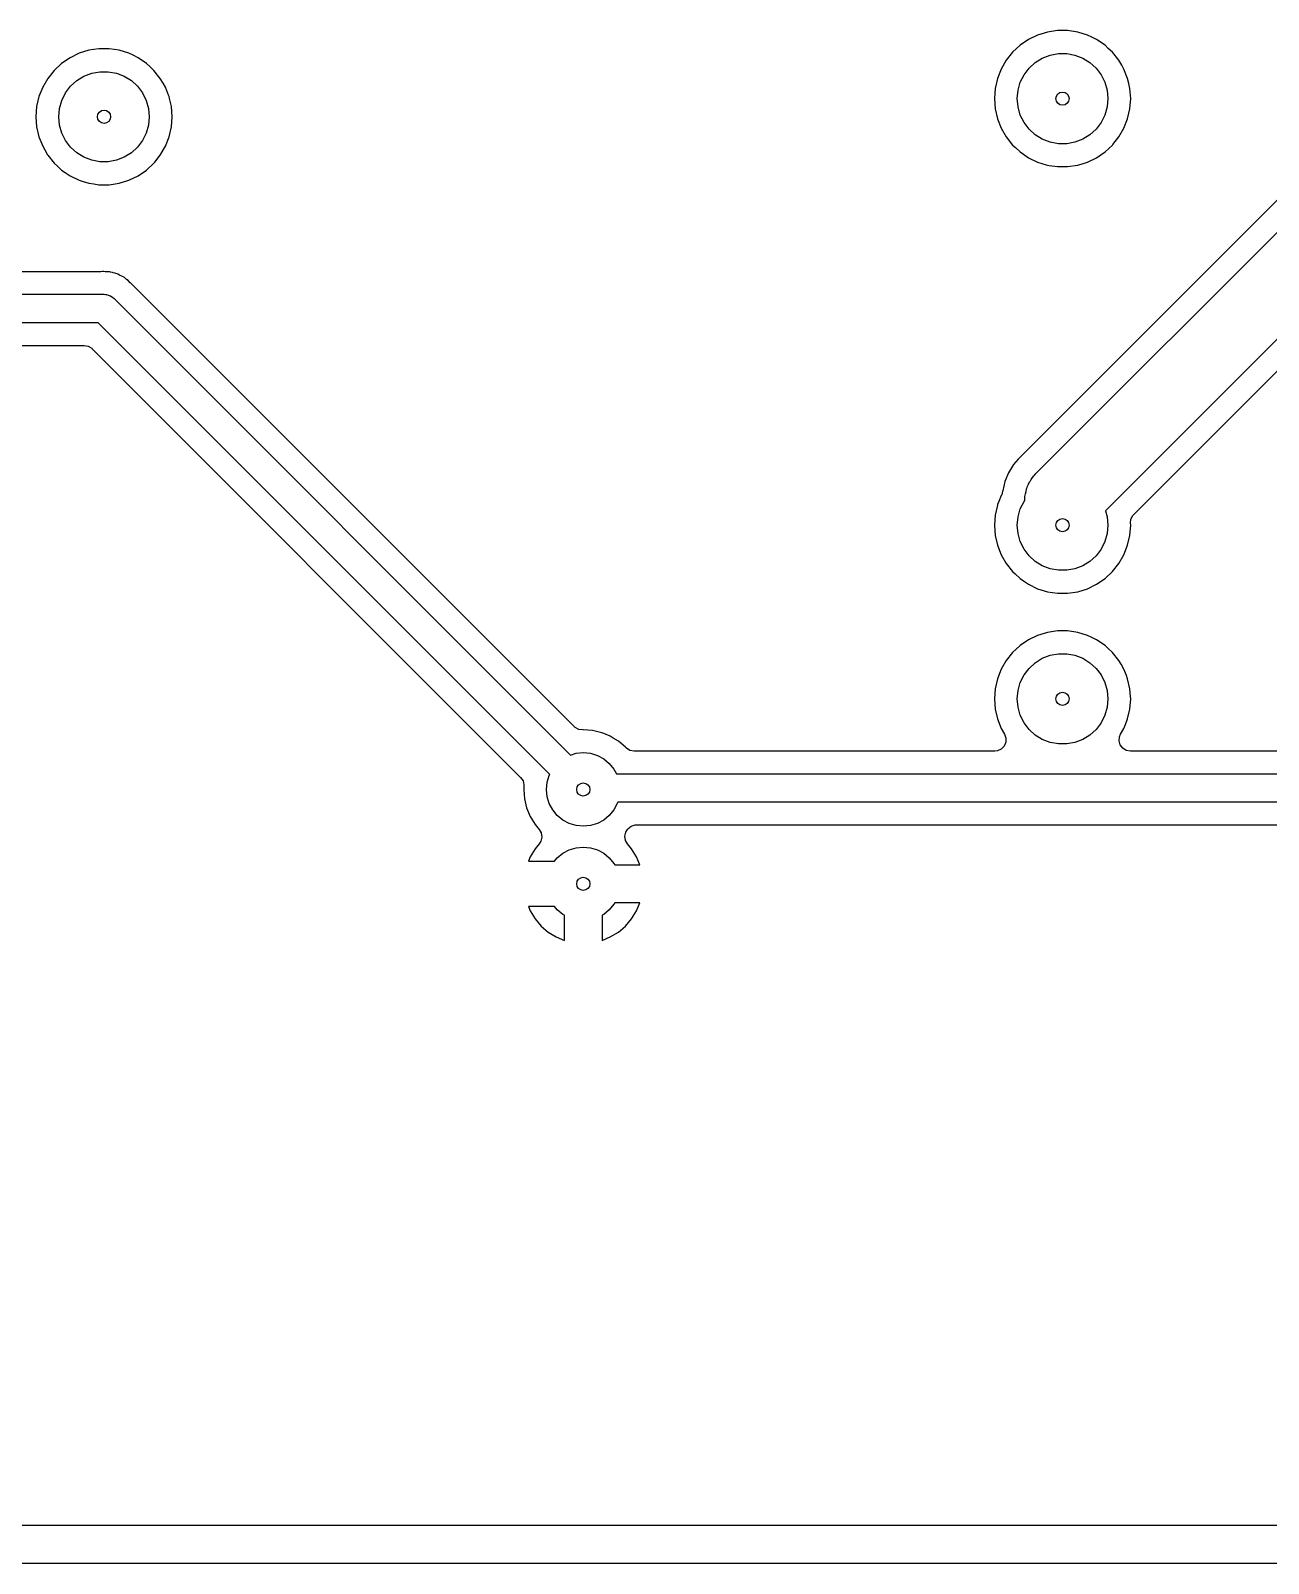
# Model space of a CAD drawing. Extents: x 0.79 to 9.84, y -6.5 to -0.79.
# Drawn here: x 5.261 to 6.552, y -6.496 to -4.898 of the extents above; entities that cross this region are included whole.
import ezdxf

# ---------------------------------------------------------------- set-up
doc = ezdxf.new("R2010")
doc.units = 0
doc.header["$MEASUREMENT"] = 0
doc.layers.add('BLACK', color=7, linetype='CONTINUOUS')

msp = doc.modelspace()

# ---------------------------------------------------------------- linework, layer by layer
at = {"layer": 'BLACK', "linetype": 'CONTINUOUS'}
for p, q in [((6.3019, -4.9069), (6.2931, -4.9129)), ((6.3114, -4.9023), (6.3019, -4.9069)), ((6.3019, -4.9069), (6.3019, -4.9069)), ((6.3216, -4.8992), (6.3114, -4.9023)), ((6.3114, -4.9023), (6.3114, -4.9023)), ((6.3321, -4.8976), (6.3216, -4.8992)), ((6.3216, -4.8992), (6.3216, -4.8992)), ((6.3427, -4.8976), (6.3321, -4.8976)), ((6.3321, -4.8976), (6.3321, -4.8976)), ((6.3532, -4.8992), (6.3427, -4.8976)), ((6.3427, -4.8976), (6.3427, -4.8976)), ((6.3634, -4.9023), (6.3532, -4.8992)), ((6.3532, -4.8992), (6.3532, -4.8992)), ((6.3678, -4.9044), (6.3634, -4.9023)), ((6.3634, -4.9023), (6.3634, -4.9023)), ((6.3634, -4.9023), (6.3634, -4.9023)), ((6.3634, -4.9023), (6.3634, -4.9023)), ((6.3729, -4.9069), (6.3678, -4.9044)), ((6.3817, -4.9129), (6.3729, -4.9069)), ((5.3114, -4.9212), (5.3019, -4.9258)), ((5.3216, -4.9181), (5.3114, -4.9212)), ((5.3114, -4.9212), (5.3114, -4.9212)), ((5.3321, -4.9165), (5.3216, -4.9181)), ((5.3216, -4.9181), (5.3216, -4.9181)), ((5.3427, -4.9165), (5.3321, -4.9165)), ((5.3321, -4.9165), (5.3321, -4.9165)), ((5.3532, -4.9181), (5.3427, -4.9165)), ((5.3427, -4.9165), (5.3427, -4.9165)), ((5.3634, -4.9212), (5.3532, -4.9181)), ((5.3532, -4.9181), (5.3532, -4.9181)), ((5.3678, -4.9233), (5.3634, -4.9212)), ((5.3634, -4.9212), (5.3634, -4.9212)), ((5.3634, -4.9212), (5.3634, -4.9212)), ((5.3634, -4.9212), (5.3634, -4.9212)), ((6.2853, -4.9202), (6.2787, -4.9285)), ((6.2931, -4.9129), (6.2853, -4.9202)), ((6.2931, -4.9129), (6.2931, -4.9129)), ((6.3163, -4.9262), (6.3245, -4.9231)), ((6.3245, -4.9231), (6.333, -4.9215)), ((6.333, -4.9215), (6.3418, -4.9215)), ((6.3418, -4.9215), (6.3503, -4.9231)), ((6.3503, -4.9231), (6.3585, -4.9262)), ((6.3851, -4.9161), (6.3817, -4.9129)), ((6.3817, -4.9129), (6.3817, -4.9129)), ((6.3895, -4.9202), (6.3851, -4.9161)), ((6.3961, -4.9285), (6.3895, -4.9202)), ((5.2853, -4.9391), (5.2787, -4.9474)), ((5.2931, -4.9318), (5.2853, -4.9391)), ((5.3019, -4.9258), (5.2931, -4.9318)), ((5.2931, -4.9318), (5.2931, -4.9318)), ((5.3019, -4.9258), (5.3019, -4.9258)), ((5.3729, -4.9258), (5.3678, -4.9233)), ((5.3817, -4.9318), (5.3729, -4.9258)), ((5.3851, -4.935), (5.3817, -4.9318)), ((5.3817, -4.9318), (5.3817, -4.9318)), ((5.3895, -4.9391), (5.3851, -4.935)), ((5.3961, -4.9474), (5.3895, -4.9391)), ((6.2734, -4.9377), (6.2695, -4.9476)), ((6.2787, -4.9285), (6.2734, -4.9377)), ((6.2734, -4.9377), (6.2734, -4.9377)), ((6.2972, -4.9436), (6.3025, -4.9367)), ((6.3025, -4.9367), (6.3089, -4.9308)), ((6.3089, -4.9308), (6.3163, -4.9262)), ((6.3585, -4.9262), (6.3659, -4.9308)), ((6.3659, -4.9308), (6.3723, -4.9367)), ((6.3723, -4.9367), (6.3776, -4.9436)), ((6.3991, -4.9336), (6.3961, -4.9285)), ((6.3961, -4.9285), (6.3961, -4.9285)), ((6.3961, -4.9285), (6.3961, -4.9285)), ((6.4014, -4.9377), (6.3991, -4.9336)), ((6.4053, -4.9476), (6.4014, -4.9377)), ((6.4014, -4.9377), (6.4014, -4.9377)), ((5.2787, -4.9474), (5.2734, -4.9566)), ((5.3025, -4.9556), (5.3089, -4.9497)), ((5.3089, -4.9497), (5.3163, -4.9451)), ((5.3163, -4.9451), (5.3245, -4.942)), ((5.3245, -4.942), (5.333, -4.9404)), ((5.333, -4.9404), (5.3418, -4.9404)), ((5.3418, -4.9404), (5.3503, -4.942)), ((5.3503, -4.942), (5.3585, -4.9451)), ((5.3585, -4.9451), (5.3659, -4.9497)), ((5.3659, -4.9497), (5.3723, -4.9556)), ((5.3991, -4.9525), (5.3961, -4.9474)), ((5.3961, -4.9474), (5.3961, -4.9474)), ((5.3961, -4.9474), (5.3961, -4.9474)), ((5.4014, -4.9566), (5.3991, -4.9525)), ((6.2695, -4.9476), (6.2671, -4.9579)), ((6.291, -4.9598), (6.2933, -4.9514)), ((6.2933, -4.9514), (6.2972, -4.9436)), ((6.3776, -4.9436), (6.3815, -4.9514)), ((6.3815, -4.9514), (6.3838, -4.9598)), ((6.4065, -4.9527), (6.4053, -4.9476)), ((6.4077, -4.9579), (6.4065, -4.9527)), ((5.2695, -4.9664), (5.2671, -4.9768)), ((5.2734, -4.9566), (5.2695, -4.9664)), ((5.2734, -4.9566), (5.2734, -4.9566)), ((5.291, -4.9787), (5.2933, -4.9703)), ((5.2933, -4.9703), (5.2972, -4.9625)), ((5.2972, -4.9625), (5.3025, -4.9556)), ((5.3723, -4.9556), (5.3776, -4.9625)), ((5.3776, -4.9625), (5.3815, -4.9703)), ((5.3815, -4.9703), (5.3838, -4.9787)), ((5.4047, -4.9649), (5.4014, -4.9566)), ((5.4014, -4.9566), (5.4014, -4.9566)), ((5.4053, -4.9664), (5.4047, -4.9649)), ((5.4058, -4.9685), (5.4053, -4.9664)), ((5.4077, -4.9768), (5.4058, -4.9685)), ((6.2671, -4.9579), (6.2663, -4.9685)), ((6.2663, -4.9685), (6.2671, -4.9791)), ((6.2902, -4.9685), (6.291, -4.9598)), ((6.291, -4.9772), (6.2902, -4.9685)), ((6.3838, -4.9598), (6.3846, -4.9685)), ((6.3846, -4.9685), (6.3838, -4.9772)), ((6.4085, -4.9685), (6.4077, -4.9579)), ((6.4077, -4.9791), (6.4085, -4.9685)), ((5.2671, -4.9768), (5.2663, -4.9874)), ((5.2902, -4.9874), (5.291, -4.9787)), ((5.3838, -4.9787), (5.3846, -4.9874)), ((5.4085, -4.9874), (5.4077, -4.9768)), ((6.2671, -4.9791), (6.2695, -4.9895)), ((6.2933, -4.9856), (6.291, -4.9772)), ((6.2972, -4.9934), (6.2933, -4.9856)), ((6.3815, -4.9856), (6.3776, -4.9934)), ((6.3838, -4.9772), (6.3815, -4.9856)), ((6.4053, -4.9895), (6.4077, -4.9791)), ((5.2663, -4.9874), (5.2671, -4.998)), ((5.2671, -4.998), (5.2695, -5.0084)), ((5.291, -4.9961), (5.2902, -4.9874)), ((5.2933, -5.0045), (5.291, -4.9961)), ((5.3838, -4.9961), (5.3815, -5.0045)), ((5.3846, -4.9874), (5.3838, -4.9961)), ((5.4053, -5.0084), (5.4077, -4.998)), ((5.4077, -4.998), (5.4085, -4.9874)), ((6.2695, -4.9895), (6.2734, -4.9993)), ((6.2734, -4.9993), (6.2734, -4.9993)), ((6.2734, -4.9993), (6.2787, -5.0085)), ((6.6408, -4.9949), (6.2949, -5.3408)), ((6.3025, -5.0003), (6.2972, -4.9934)), ((6.3089, -5.0062), (6.3025, -5.0003)), ((6.3723, -5.0003), (6.3659, -5.0062)), ((6.3776, -4.9934), (6.3723, -5.0003)), ((6.3961, -5.0085), (6.4014, -4.9993)), ((6.4014, -4.9993), (6.4053, -4.9895)), ((5.2695, -5.0084), (5.2734, -5.0182)), ((5.2734, -5.0182), (5.2734, -5.0182)), ((5.2734, -5.0182), (5.2777, -5.0258)), ((5.2972, -5.0123), (5.2933, -5.0045)), ((5.3025, -5.0192), (5.2972, -5.0123)), ((5.3776, -5.0123), (5.3723, -5.0192)), ((5.3815, -5.0045), (5.3776, -5.0123)), ((5.3961, -5.0274), (5.4014, -5.0182)), ((5.4014, -5.0182), (5.4053, -5.0084)), ((6.2787, -5.0085), (6.2853, -5.0169)), ((6.2853, -5.0169), (6.2883, -5.0196)), ((6.3163, -5.0108), (6.3089, -5.0062)), ((6.3096, -5.3596), (6.6596, -5.0096)), ((6.3245, -5.0139), (6.3163, -5.0108)), ((6.333, -5.0155), (6.3245, -5.0139)), ((6.3418, -5.0155), (6.333, -5.0155)), ((6.3503, -5.0139), (6.3418, -5.0155)), ((6.3585, -5.0108), (6.3503, -5.0139)), ((6.3659, -5.0062), (6.3585, -5.0108)), ((6.3817, -5.0241), (6.3895, -5.0169)), ((6.3895, -5.0169), (6.3898, -5.0165)), ((6.3898, -5.0165), (6.3961, -5.0085)), ((6.3961, -5.0085), (6.3961, -5.0085)), ((6.3961, -5.0085), (6.3961, -5.0085)), ((5.2777, -5.0258), (5.2782, -5.0267)), ((5.2782, -5.0267), (5.2787, -5.0274)), ((5.2787, -5.0274), (5.2853, -5.0358)), ((5.3089, -5.0251), (5.3025, -5.0192)), ((5.3163, -5.0297), (5.3089, -5.0251)), ((5.3245, -5.0328), (5.3163, -5.0297)), ((5.333, -5.0344), (5.3245, -5.0328)), ((5.3418, -5.0344), (5.333, -5.0344)), ((5.3503, -5.0328), (5.3418, -5.0344)), ((5.3585, -5.0297), (5.3503, -5.0328)), ((5.3659, -5.0251), (5.3585, -5.0297)), ((5.3723, -5.0192), (5.3659, -5.0251)), ((5.3895, -5.0358), (5.3904, -5.0347)), ((5.3904, -5.0347), (5.3961, -5.0274)), ((5.3961, -5.0274), (5.3961, -5.0274)), ((5.3961, -5.0274), (5.3961, -5.0274)), ((6.2883, -5.0196), (6.2931, -5.0241)), ((6.2931, -5.0241), (6.2968, -5.0266)), ((6.2968, -5.0266), (6.3019, -5.0301)), ((6.3019, -5.0301), (6.3019, -5.0301)), ((6.3019, -5.0301), (6.3019, -5.0301)), ((6.3019, -5.0301), (6.3114, -5.0347)), ((6.3114, -5.0347), (6.3114, -5.0347)), ((6.3114, -5.0347), (6.3114, -5.0347)), ((6.3114, -5.0347), (6.3203, -5.0374)), ((6.3532, -5.0378), (6.3634, -5.0347)), ((6.3634, -5.0347), (6.3729, -5.0301)), ((6.3729, -5.0301), (6.3817, -5.0241)), ((5.2853, -5.0358), (5.2887, -5.039)), ((5.2887, -5.039), (5.2931, -5.043)), ((5.2931, -5.043), (5.2967, -5.0454)), ((5.2967, -5.0454), (5.3019, -5.049)), ((5.3019, -5.049), (5.3019, -5.049)), ((5.3019, -5.049), (5.3019, -5.049)), ((5.3019, -5.049), (5.3114, -5.0536)), ((5.3634, -5.0536), (5.3729, -5.049)), ((5.3729, -5.049), (5.3817, -5.043)), ((5.3817, -5.043), (5.3895, -5.0358)), ((6.3203, -5.0374), (6.3216, -5.0378)), ((6.3216, -5.0378), (6.3216, -5.0378)), ((6.3216, -5.0378), (6.3216, -5.0378)), ((6.3216, -5.0378), (6.3236, -5.0381)), ((6.3236, -5.0381), (6.3321, -5.0394)), ((6.3321, -5.0394), (6.3321, -5.0394)), ((6.3321, -5.0394), (6.3321, -5.0394)), ((6.3321, -5.0394), (6.3427, -5.0394)), ((6.3427, -5.0394), (6.3532, -5.0378)), ((6.3427, -5.0394), (6.3427, -5.0394)), ((5.3114, -5.0536), (5.3114, -5.0536)), ((5.3114, -5.0536), (5.3114, -5.0536)), ((5.3114, -5.0536), (5.3155, -5.0548)), ((5.3155, -5.0548), (5.3216, -5.0567)), ((5.3216, -5.0567), (5.3216, -5.0567)), ((5.3216, -5.0567), (5.3216, -5.0567)), ((5.3216, -5.0567), (5.3268, -5.0575)), ((5.3268, -5.0575), (5.3321, -5.0583)), ((5.3321, -5.0583), (5.3321, -5.0583)), ((5.3321, -5.0583), (5.3321, -5.0583)), ((5.3321, -5.0583), (5.3427, -5.0583)), ((5.3427, -5.0583), (5.3532, -5.0567)), ((5.3427, -5.0583), (5.3427, -5.0583)), ((5.3532, -5.0567), (5.3634, -5.0536)), ((6.7037, -5.0768), (6.3821, -5.3984)), ((6.4117, -5.4022), (6.7101, -5.1039)), ((5.3342, -5.149), (4.7534, -5.149)), ((5.3357, -5.1489), (5.3342, -5.149)), ((5.3361, -5.1489), (5.3357, -5.1489)), ((5.3364, -5.1488), (5.3361, -5.1489)), ((5.3372, -5.1489), (5.3364, -5.1488)), ((5.3364, -5.1488), (5.3364, -5.1488)), ((5.3384, -5.149), (5.3372, -5.1489)), ((5.3393, -5.149), (5.3384, -5.149)), ((5.3413, -5.149), (5.3393, -5.149)), ((5.342, -5.1491), (5.3413, -5.149)), ((5.3413, -5.149), (5.3413, -5.149)), ((5.3435, -5.1493), (5.342, -5.1491)), ((5.3442, -5.1494), (5.3435, -5.1493)), ((5.3461, -5.15), (5.3442, -5.1494)), ((5.3442, -5.1494), (5.3442, -5.1494)), ((5.347, -5.1502), (5.3461, -5.15)), ((5.349, -5.1506), (5.347, -5.1502)), ((5.3496, -5.1509), (5.349, -5.1506)), ((5.349, -5.1506), (5.349, -5.1506)), ((5.349, -5.1506), (5.349, -5.1506)), ((5.351, -5.1514), (5.3496, -5.1509)), ((5.3517, -5.1516), (5.351, -5.1514)), ((5.3535, -5.1525), (5.3517, -5.1516)), ((5.3517, -5.1516), (5.3517, -5.1516)), ((5.3543, -5.1529), (5.3535, -5.1525)), ((5.3561, -5.1536), (5.3543, -5.1529)), ((5.3567, -5.1541), (5.3561, -5.1536)), ((5.3561, -5.1536), (5.3561, -5.1536)), ((5.358, -5.1548), (5.3567, -5.1541)), ((5.3586, -5.1552), (5.358, -5.1548)), ((5.3602, -5.1564), (5.3586, -5.1552)), ((5.3586, -5.1552), (5.3586, -5.1552)), ((5.3609, -5.157), (5.3602, -5.1564)), ((5.3625, -5.1581), (5.3609, -5.157)), ((5.3648, -5.1605), (5.3625, -5.1581)), ((5.365, -5.1607), (5.3648, -5.1605)), ((5.5982, -5.3939), (5.365, -5.1607)), ((4.4935, -5.1726), (5.3374, -5.1726)), ((5.3374, -5.1726), (5.3389, -5.1728)), ((5.3389, -5.1728), (5.3392, -5.1728)), ((5.3392, -5.1728), (5.3394, -5.1728)), ((5.3394, -5.1728), (5.3398, -5.1728)), ((5.3398, -5.1728), (5.3418, -5.1735)), ((5.3418, -5.1735), (5.3439, -5.1741)), ((5.3439, -5.1741), (5.3441, -5.1743)), ((5.3441, -5.1743), (5.3444, -5.1744)), ((5.3444, -5.1744), (5.3461, -5.1757)), ((5.3461, -5.1757), (5.3478, -5.177)), ((5.3478, -5.177), (5.824, -5.6531)), ((5.3313, -5.2022), (4.4874, -5.2022)), ((5.8024, -5.6733), (5.3313, -5.2022)), ((4.4906, -5.2258), (5.3166, -5.2258)), ((5.3166, -5.2258), (5.3209, -5.2266)), ((5.3209, -5.2266), (5.3245, -5.2289)), ((5.3245, -5.2289), (5.3249, -5.2293)), ((5.3249, -5.2293), (5.772, -5.6764)), ((6.2863, -5.3502), (6.2811, -5.3587)), ((6.2911, -5.3446), (6.2863, -5.3502)), ((6.2927, -5.3427), (6.2911, -5.3446)), ((6.2911, -5.3446), (6.2911, -5.3446)), ((6.2942, -5.3414), (6.2927, -5.3427)), ((6.2927, -5.3427), (6.2927, -5.3427)), ((6.2949, -5.3408), (6.2942, -5.3414)), ((6.2773, -5.3679), (6.275, -5.3775)), ((6.2811, -5.3587), (6.2773, -5.3679)), ((6.2811, -5.3587), (6.2811, -5.3587)), ((6.3008, -5.3728), (6.302, -5.3706)), ((6.302, -5.3706), (6.303, -5.3683)), ((6.303, -5.3683), (6.3038, -5.3671)), ((6.3038, -5.3671), (6.3045, -5.3657)), ((6.3045, -5.3657), (6.3061, -5.3638)), ((6.3061, -5.3638), (6.3075, -5.3618)), ((6.3075, -5.3618), (6.3086, -5.3607)), ((6.3086, -5.3607), (6.3096, -5.3596)), ((6.2734, -5.3825), (6.271, -5.3885)), ((6.2739, -5.3816), (6.2734, -5.3824)), ((6.2734, -5.3824), (6.2734, -5.3825)), ((6.2748, -5.378), (6.2739, -5.3816)), ((6.2749, -5.378), (6.2748, -5.378)), ((6.275, -5.3775), (6.2749, -5.378)), ((6.298, -5.3874), (6.2982, -5.3834)), ((6.2982, -5.3834), (6.2985, -5.382)), ((6.2985, -5.382), (6.2986, -5.3805)), ((6.2986, -5.3805), (6.2993, -5.3781)), ((6.2993, -5.3781), (6.2998, -5.3756)), ((6.2998, -5.3756), (6.3004, -5.3742)), ((6.3004, -5.3742), (6.3008, -5.3728)), ((5.8277, -5.6234), (5.5982, -5.3939)), ((6.2695, -5.3924), (6.2671, -5.4028)), ((6.2697, -5.3918), (6.2695, -5.3924)), ((6.271, -5.3885), (6.2697, -5.3918)), ((6.291, -5.4047), (6.2933, -5.3963)), ((6.2933, -5.3963), (6.2972, -5.3885)), ((6.2972, -5.3885), (6.298, -5.3875)), ((6.298, -5.3875), (6.298, -5.3874)), ((6.3821, -5.3984), (6.3838, -5.4047)), ((6.4108, -5.4032), (6.4117, -5.4022)), ((6.2671, -5.4028), (6.2663, -5.4134)), ((6.2663, -5.4134), (6.2671, -5.424)), ((6.2902, -5.4134), (6.291, -5.4047)), ((6.291, -5.4221), (6.2902, -5.4134)), ((6.3838, -5.4047), (6.3846, -5.4134)), ((6.3846, -5.4134), (6.3838, -5.4221)), ((6.4077, -5.424), (6.4085, -5.4134)), ((6.4083, -5.4114), (6.4088, -5.4071)), ((6.4085, -5.4134), (6.4083, -5.4114)), ((6.4088, -5.4071), (6.4108, -5.4032)), ((6.2671, -5.424), (6.2695, -5.4343)), ((6.2695, -5.4343), (6.2734, -5.4442)), ((6.2933, -5.4305), (6.291, -5.4221)), ((6.2972, -5.4383), (6.2933, -5.4305)), ((6.3815, -5.4305), (6.3776, -5.4383)), ((6.3838, -5.4221), (6.3815, -5.4305)), ((6.4014, -5.4442), (6.4053, -5.4343)), ((6.4053, -5.4343), (6.4077, -5.424)), ((6.2734, -5.4442), (6.2734, -5.4442)), ((6.2734, -5.4442), (6.2787, -5.4534)), ((6.3025, -5.4452), (6.2972, -5.4383)), ((6.3089, -5.4511), (6.3025, -5.4452)), ((6.3723, -5.4452), (6.3659, -5.4511)), ((6.3776, -5.4383), (6.3723, -5.4452)), ((6.3961, -5.4534), (6.4014, -5.4442)), ((6.2787, -5.4534), (6.2853, -5.4617)), ((6.2853, -5.4617), (6.2879, -5.4641)), ((6.2879, -5.4641), (6.2931, -5.469)), ((6.3163, -5.4557), (6.3089, -5.4511)), ((6.3245, -5.4588), (6.3163, -5.4557)), ((6.333, -5.4604), (6.3245, -5.4588)), ((6.3418, -5.4604), (6.333, -5.4604)), ((6.3503, -5.4588), (6.3418, -5.4604)), ((6.3585, -5.4557), (6.3503, -5.4588)), ((6.3659, -5.4511), (6.3585, -5.4557)), ((6.3817, -5.469), (6.3895, -5.4617)), ((6.3895, -5.4617), (6.3961, -5.4534)), ((6.2931, -5.469), (6.2968, -5.4715)), ((6.2968, -5.4715), (6.3019, -5.4749)), ((6.3019, -5.4749), (6.3019, -5.4749)), ((6.3019, -5.4749), (6.3019, -5.4749)), ((6.3019, -5.4749), (6.3114, -5.4796)), ((6.3114, -5.4796), (6.3216, -5.4827)), ((6.3532, -5.4827), (6.3634, -5.4796)), ((6.3634, -5.4796), (6.3729, -5.4749)), ((6.3729, -5.4749), (6.3817, -5.469)), ((6.3216, -5.4827), (6.3216, -5.4827)), ((6.3216, -5.4827), (6.3216, -5.4827)), ((6.3216, -5.4827), (6.3268, -5.4835)), ((6.3268, -5.4835), (6.3321, -5.4843)), ((6.3321, -5.4843), (6.3321, -5.4843)), ((6.3321, -5.4843), (6.3321, -5.4843)), ((6.3321, -5.4843), (6.3427, -5.4843)), ((6.3427, -5.4843), (6.3532, -5.4827)), ((6.3427, -5.4843), (6.3427, -5.4843)), ((6.3114, -5.5283), (6.3019, -5.5329)), ((6.3216, -5.5252), (6.3114, -5.5283)), ((6.3114, -5.5283), (6.3114, -5.5283)), ((6.3321, -5.5236), (6.3216, -5.5252)), ((6.3216, -5.5252), (6.3216, -5.5252)), ((6.3427, -5.5236), (6.3321, -5.5236)), ((6.3321, -5.5236), (6.3321, -5.5236)), ((6.3532, -5.5252), (6.3427, -5.5236)), ((6.3427, -5.5236), (6.3427, -5.5236)), ((6.3634, -5.5283), (6.3532, -5.5252)), ((6.3532, -5.5252), (6.3532, -5.5252)), ((6.3678, -5.5304), (6.3634, -5.5283)), ((6.3634, -5.5283), (6.3634, -5.5283)), ((6.3634, -5.5283), (6.3634, -5.5283)), ((6.3634, -5.5283), (6.3634, -5.5283)), ((6.3729, -5.5329), (6.3678, -5.5304)), ((6.2853, -5.5461), (6.2787, -5.5544)), ((6.2931, -5.5389), (6.2853, -5.5461)), ((6.3019, -5.5329), (6.2931, -5.5389)), ((6.2931, -5.5389), (6.2931, -5.5389)), ((6.3019, -5.5329), (6.3019, -5.5329)), ((6.3817, -5.5389), (6.3729, -5.5329)), ((6.3851, -5.542), (6.3817, -5.5389)), ((6.3817, -5.5389), (6.3817, -5.5389)), ((6.3895, -5.5461), (6.3851, -5.542)), ((6.3961, -5.5544), (6.3895, -5.5461)), ((6.2787, -5.5544), (6.2734, -5.5636)), ((6.3025, -5.5627), (6.3089, -5.5568)), ((6.3089, -5.5568), (6.3163, -5.5522)), ((6.3163, -5.5522), (6.3245, -5.549)), ((6.3245, -5.549), (6.333, -5.5474)), ((6.333, -5.5474), (6.3418, -5.5474)), ((6.3418, -5.5474), (6.3503, -5.549)), ((6.3503, -5.549), (6.3585, -5.5522)), ((6.3585, -5.5522), (6.3659, -5.5568)), ((6.3659, -5.5568), (6.3723, -5.5627)), ((6.3984, -5.5583), (6.3961, -5.5544)), ((6.3961, -5.5544), (6.3961, -5.5544)), ((6.3961, -5.5544), (6.3961, -5.5544)), ((6.4014, -5.5636), (6.3984, -5.5583)), ((6.2695, -5.5735), (6.2671, -5.5839)), ((6.2734, -5.5636), (6.2695, -5.5735)), ((6.2734, -5.5636), (6.2734, -5.5636)), ((6.291, -5.5858), (6.2933, -5.5774)), ((6.2933, -5.5774), (6.2972, -5.5696)), ((6.2972, -5.5696), (6.3025, -5.5627)), ((6.3723, -5.5627), (6.3776, -5.5696)), ((6.3776, -5.5696), (6.3815, -5.5774)), ((6.3815, -5.5774), (6.3838, -5.5858)), ((6.404, -5.5701), (6.4014, -5.5636)), ((6.4014, -5.5636), (6.4014, -5.5636)), ((6.4053, -5.5735), (6.404, -5.5701)), ((6.4077, -5.5839), (6.4053, -5.5735)), ((6.2671, -5.5839), (6.2663, -5.5945)), ((6.2663, -5.5945), (6.2671, -5.6051)), ((6.2902, -5.5945), (6.291, -5.5858)), ((6.291, -5.6032), (6.2902, -5.5945)), ((6.3838, -5.5858), (6.3846, -5.5945)), ((6.3846, -5.5945), (6.3838, -5.6032)), ((6.4083, -5.5921), (6.4077, -5.5839)), ((6.4077, -5.6051), (6.4085, -5.5945)), ((6.4085, -5.5945), (6.4083, -5.5921)), ((6.2671, -5.6051), (6.2695, -5.6154)), ((6.2933, -5.6116), (6.291, -5.6032)), ((6.3838, -5.6032), (6.3815, -5.6116)), ((6.4053, -5.6154), (6.4077, -5.6051)), ((5.8288, -5.6244), (5.8277, -5.6234)), ((5.8326, -5.6263), (5.8288, -5.6244)), ((5.8369, -5.6268), (5.8326, -5.6263)), ((6.2695, -5.6154), (6.2734, -5.6253)), ((6.2734, -5.6253), (6.2734, -5.6253)), ((6.2734, -5.6253), (6.2768, -5.6313)), ((6.2972, -5.6194), (6.2933, -5.6116)), ((6.3025, -5.6263), (6.2972, -5.6194)), ((6.3089, -5.6322), (6.3025, -5.6263)), ((6.3723, -5.6263), (6.3659, -5.6322)), ((6.3776, -5.6194), (6.3723, -5.6263)), ((6.3815, -5.6116), (6.3776, -5.6194)), ((6.398, -5.6313), (6.4014, -5.6253)), ((6.4014, -5.6253), (6.4031, -5.6212)), ((6.4014, -5.6253), (6.4014, -5.6253)), ((6.4031, -5.6212), (6.4053, -5.6154)), ((5.8374, -5.6268), (5.8369, -5.6268)), ((5.8471, -5.6275), (5.8374, -5.6268)), ((5.8374, -5.6268), (5.8374, -5.6268)), ((5.8374, -5.6268), (5.8374, -5.6268)), ((5.8374, -5.6268), (5.8374, -5.6268)), ((5.8566, -5.6298), (5.8471, -5.6275)), ((5.8471, -5.6275), (5.8471, -5.6275)), ((5.8471, -5.6275), (5.8471, -5.6275)), ((5.8471, -5.6275), (5.8471, -5.6275)), ((5.8588, -5.6307), (5.8566, -5.6298)), ((5.8566, -5.6298), (5.8566, -5.6298)), ((5.8566, -5.6298), (5.8566, -5.6298)), ((5.8656, -5.6335), (5.8588, -5.6307)), ((5.8687, -5.6354), (5.8656, -5.6335)), ((5.8656, -5.6335), (5.8656, -5.6335)), ((5.8656, -5.6335), (5.8656, -5.6335)), ((5.874, -5.6386), (5.8687, -5.6354)), ((5.8814, -5.645), (5.874, -5.6386)), ((6.2781, -5.6397), (6.2764, -5.6437)), ((6.2768, -5.6313), (6.2783, -5.6354)), ((6.2783, -5.6354), (6.2781, -5.6397)), ((6.3163, -5.6368), (6.3089, -5.6322)), ((6.3245, -5.6399), (6.3163, -5.6368)), ((6.333, -5.6415), (6.3245, -5.6399)), ((6.3418, -5.6415), (6.333, -5.6415)), ((6.3503, -5.6399), (6.3418, -5.6415)), ((6.3585, -5.6368), (6.3503, -5.6399)), ((6.3659, -5.6322), (6.3585, -5.6368)), ((6.3965, -5.6383), (6.3969, -5.634)), ((6.3976, -5.6425), (6.3965, -5.6383)), ((6.3969, -5.634), (6.398, -5.6313)), ((6.4002, -5.6459), (6.3976, -5.6425)), ((5.824, -5.6531), (5.8299, -5.6513)), ((5.8299, -5.6513), (5.8374, -5.6506)), ((5.8374, -5.6506), (5.8449, -5.6513)), ((5.8449, -5.6513), (5.8521, -5.6535)), ((5.8521, -5.6535), (5.8587, -5.6571)), ((5.8587, -5.6571), (5.8645, -5.6618)), ((5.8817, -5.6453), (5.8814, -5.645)), ((5.8814, -5.645), (5.8814, -5.645)), ((5.8814, -5.645), (5.8814, -5.645)), ((5.8823, -5.6459), (5.8817, -5.6453)), ((5.8817, -5.6453), (5.8817, -5.6453)), ((5.886, -5.6482), (5.8823, -5.6459)), ((5.8903, -5.649), (5.886, -5.6482)), ((6.2666, -5.649), (5.8903, -5.649)), ((6.2695, -5.6486), (6.2666, -5.649)), ((6.2734, -5.6468), (6.2695, -5.6486)), ((6.2764, -5.6437), (6.2734, -5.6468)), ((6.4039, -5.6482), (6.4002, -5.6459)), ((6.4082, -5.649), (6.4039, -5.6482)), ((9.5217, -5.649), (6.4082, -5.649)), ((5.7998, -5.6815), (5.8019, -5.6743)), ((5.8019, -5.6743), (5.8024, -5.6733)), ((5.8645, -5.6618), (5.8693, -5.6677)), ((5.8693, -5.6677), (5.872, -5.6726)), ((5.872, -5.6726), (9.5427, -5.6726)), ((5.772, -5.6764), (5.7745, -5.6799)), ((5.7745, -5.6799), (5.7755, -5.6841)), ((5.7754, -5.6856), (5.7752, -5.689)), ((5.7752, -5.689), (5.7752, -5.689)), ((5.7752, -5.689), (5.7759, -5.6987)), ((5.7755, -5.6841), (5.7754, -5.6856)), ((5.799, -5.689), (5.7998, -5.6815)), ((5.7998, -5.6965), (5.799, -5.689)), ((5.7759, -5.6987), (5.7759, -5.6987)), ((5.7759, -5.6987), (5.7782, -5.7082)), ((5.8019, -5.7037), (5.7998, -5.6965)), ((5.8055, -5.7103), (5.8019, -5.7037)), ((5.8729, -5.7037), (5.8693, -5.7103)), ((5.8733, -5.7022), (5.8729, -5.7037)), ((9.5427, -5.7022), (5.8733, -5.7022)), ((5.7782, -5.7082), (5.7791, -5.7104)), ((5.7791, -5.7104), (5.782, -5.7172)), ((5.782, -5.7172), (5.782, -5.7172)), ((5.782, -5.7172), (5.782, -5.7172)), ((5.782, -5.7172), (5.7871, -5.7255)), ((5.8103, -5.7161), (5.8055, -5.7103)), ((5.8161, -5.7209), (5.8103, -5.7161)), ((5.8227, -5.7244), (5.8161, -5.7209)), ((5.8587, -5.7209), (5.8521, -5.7244)), ((5.8645, -5.7161), (5.8587, -5.7209)), ((5.8693, -5.7103), (5.8645, -5.7161)), ((5.7871, -5.7255), (5.7871, -5.7255)), ((5.7871, -5.7255), (5.7913, -5.7306)), ((5.7913, -5.7306), (5.7935, -5.7343)), ((5.7935, -5.7343), (5.7942, -5.7386)), ((5.8299, -5.7266), (5.8227, -5.7244)), ((5.8374, -5.7274), (5.8299, -5.7266)), ((5.8449, -5.7266), (5.8374, -5.7274)), ((5.8521, -5.7244), (5.8449, -5.7266)), ((5.8806, -5.7378), (5.8816, -5.7336)), ((5.8813, -5.7421), (5.8806, -5.7378)), ((5.8816, -5.7336), (5.8835, -5.7306)), ((5.8835, -5.7306), (5.884, -5.7299)), ((5.884, -5.7299), (5.8874, -5.7272)), ((5.8874, -5.7272), (5.8915, -5.7259)), ((5.8915, -5.7259), (5.8929, -5.7258)), ((5.8929, -5.7258), (9.5217, -5.7258)), ((5.7871, -5.7508), (5.782, -5.7592)), ((5.7913, -5.7458), (5.7871, -5.7508)), ((5.7932, -5.7428), (5.7913, -5.7458)), ((5.7942, -5.7386), (5.7932, -5.7428)), ((5.8161, -5.7555), (5.8227, -5.7519)), ((5.8227, -5.7519), (5.8299, -5.7498)), ((5.8299, -5.7498), (5.8374, -5.749)), ((5.8374, -5.749), (5.8449, -5.7498)), ((5.8449, -5.7498), (5.8521, -5.7519)), ((5.8521, -5.7519), (5.8587, -5.7555)), ((5.8835, -5.7458), (5.8813, -5.7421)), ((5.8877, -5.7508), (5.8835, -5.7458)), ((5.8928, -5.7592), (5.8877, -5.7508)), ((5.782, -5.7592), (5.7801, -5.7638)), ((5.7801, -5.7638), (5.8074, -5.7638)), ((5.8074, -5.7638), (5.8103, -5.7603)), ((5.8103, -5.7603), (5.8161, -5.7555)), ((5.8587, -5.7555), (5.8645, -5.7603)), ((5.8645, -5.7603), (5.8693, -5.7661)), ((5.8693, -5.7661), (5.8702, -5.7677)), ((5.8702, -5.7677), (5.8964, -5.7677)), ((5.8964, -5.7677), (5.8928, -5.7592)), ((5.8964, -5.7677), (5.8964, -5.7677)), ((5.7801, -5.811), (5.782, -5.8156)), ((5.8074, -5.811), (5.7801, -5.811)), ((5.782, -5.8156), (5.7871, -5.824)), ((5.8103, -5.8145), (5.8074, -5.811)), ((5.8161, -5.8193), (5.8103, -5.8145)), ((5.8645, -5.8145), (5.8587, -5.8193)), ((5.8693, -5.8087), (5.8645, -5.8145)), ((5.8702, -5.8071), (5.8693, -5.8087)), ((5.8964, -5.8071), (5.8702, -5.8071)), ((5.8877, -5.824), (5.8928, -5.8156)), ((5.8928, -5.8156), (5.8964, -5.8071)), ((5.7871, -5.824), (5.7934, -5.8314)), ((5.7934, -5.8314), (5.8008, -5.8377)), ((5.8177, -5.8202), (5.8161, -5.8193)), ((5.8177, -5.8464), (5.8177, -5.8202)), ((5.8587, -5.8193), (5.8571, -5.8202)), ((5.8571, -5.8202), (5.8571, -5.8464)), ((5.874, -5.8377), (5.8814, -5.8314)), ((5.8814, -5.8314), (5.8877, -5.824)), ((5.8008, -5.8377), (5.8092, -5.8428)), ((5.8092, -5.8428), (5.8177, -5.8464)), ((5.8177, -5.8464), (5.8177, -5.8464)), ((5.8571, -5.8464), (5.8656, -5.8428)), ((5.8656, -5.8428), (5.874, -5.8377)), ((9.7914, -6.4567), (0.8385, -6.4567)), ((9.8425, -6.4961), (0.7874, -6.4961))]:
    msp.add_line(p, q, dxfattribs=at)
at = {"layer": 'BLACK'}
for centre in [(6.3374, -4.9685), (5.3374, -4.9874), (6.3374, -5.4134), (6.3374, -5.5945), (5.8374, -5.689), (5.8374, -5.7874)]:
    msp.add_circle(centre, 0.00689, dxfattribs=at)

doc.saveas('drawing.dxf')
